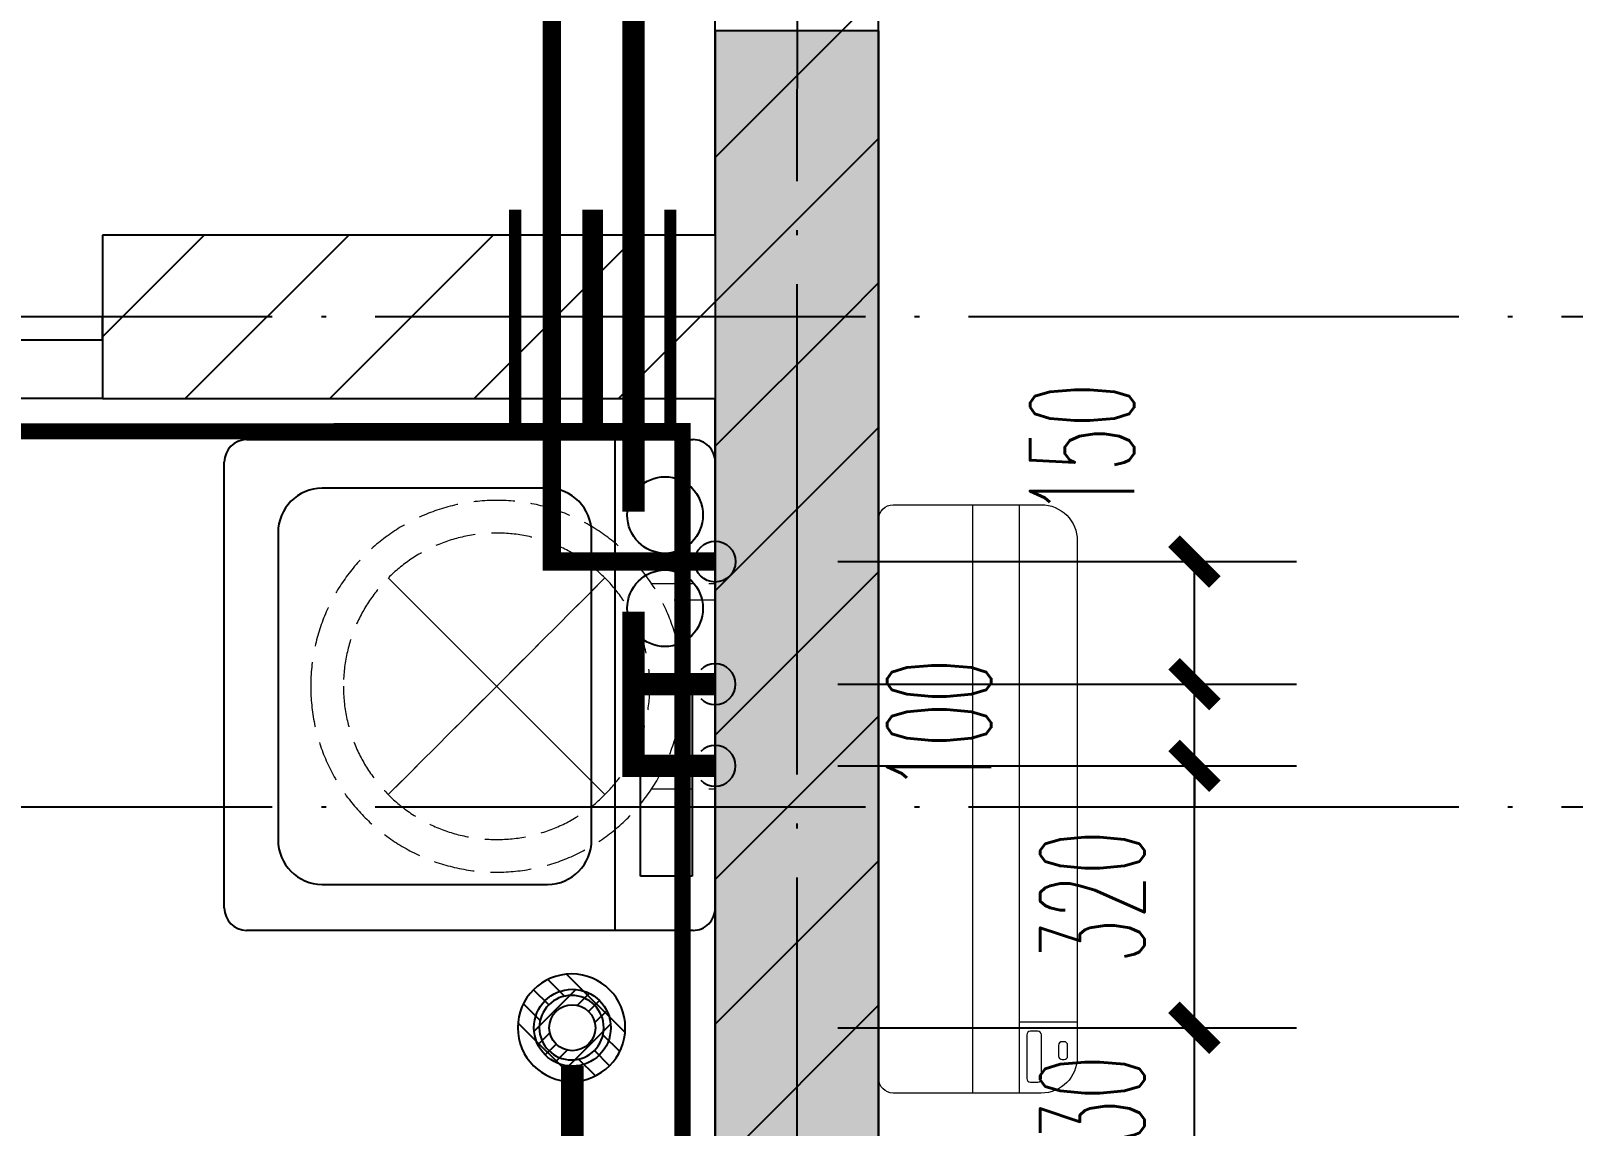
# Model space of a CAD drawing. Extents: x 27938 to 1507990, y 110129 to 923079.
# Drawn here: x 1209626 to 1211514, y 581634 to 582974 of the extents above; entities that cross this region are included whole.
import ezdxf

# ---------------------------------------------------------------- set-up
doc = ezdxf.new("R2010")
doc.units = 0
doc.header["$LTSCALE"] = 1000
doc.header["$MEASUREMENT"] = 0
for name, pattern in [('$1$DASH', [0.35, 0.25, -0.1]), ('DASH', [0.35, 0.25, -0.1]), ('DOTE', [2.4200000000000004, 2, -0.2, 0.02, -0.2])]:
    doc.linetypes.add(name, pattern=pattern)
for name, color, linetype in [('----建筑底图', 8, 'Continuous'), ('COLUMN', 9, 'Continuous'), ('DIM_SYMB', 3, 'Continuous'), ('DOTE', 1, 'Continuous'), ('EQUIP_地漏', 7, 'Continuous'), ('LVTRY', 6, 'Continuous'), ('PIPE-不分区热给水', 5, 'RJ'), ('PIPE-不分区给水', 3, 'J'), ('PIPE-废水', 31, 'TG_F'), ('PUB_HATCH', 8, 'Continuous'), ('VALVE_不分区给水', 7, 'Continuous'), ('VPIPE-不分区热给水', 5, 'Continuous'), ('VPIPE-不分区给水', 3, 'Continuous'), ('WALL', 9, 'Continuous'), ('WINDOW', 4, 'Continuous'), ('WINDOW_TEXT', 7, 'Continuous')]:
    doc.layers.add(name, color=color, linetype=linetype)
doc.layers.add('S-L主梁线', color=4, linetype='DASH', plot=False)
doc.layers.add('平面-空调预留孔', color=173, linetype='Continuous', lineweight=15)
doc.layers.add('粉刷', color=251, linetype='Continuous', lineweight=9)
doc.styles.add('_TCH_DIM_T3', font='SIMPLEX.shx', dxfattribs={"width": 0.4941176470588236, "bigfont": 'GBCBIG.shx'})
doc.styles.add('_TCH_WINDOW', font='SIMPLEX.shx', dxfattribs={"width": 0.7, "height": 3.5, "bigfont": 'GBCBIG.shx'})
doc.styles.get("Standard").update_dxf_attribs({"font": 'gbenor.shx', "bigfont": 'gbcbig.shx'})
doc.styles.add('TG_LINETYPE', font='SIMPLEX', dxfattribs={"width": 0.8, "height": 3, "bigfont": 'HZTXT'})
doc.linetypes.add('J', pattern='A,3,-0.2,["J",Standard,S=0.25,R=0,X=-0.1,Y=-0.115],-0.2', length=3.4)
doc.linetypes.add('RJ', pattern='A,3,-0.2,["RJ",Standard,S=0.25,R=0,X=-0.1,Y=-0.115],-0.35', length=3.55)
doc.linetypes.add('TG_F', pattern='A,2,-0.3,["F",TG_LINETYPE,S=0.1,R=0,X=-0.23,Y=-0.15],0', length=2.3)
doc.dimstyles.new('_TWT_ARCH&&50', dxfattribs={"dimtxt": 127.5, "dimasz": 50, "dimexe": 125, "dimexo": 150, "dimgap": 61.25000000000001, "dimtad": 1, "dimdec": 0, "dimzin": 0, "dimdsep": 46, "dimtxsty": '_TCH_DIM_T3', "dimblk": 'ARCHTICK', "dimcen": 0.09, "dimclrt": 7, "dimazin": 2, "dimtfac": 1, "dimtdec": 0, "dimtix": 1, "dimtmove": 2, "dimatfit": 3, "dimfxl": 1, "dimtolj": 1, "dimtzin": 0, "dimarcsym": 0})
pattern_1 = [(45, (0, 89.755675), (-88.38838300365748, 88.3883830036575), [])]

# ---------------------------------------------------------------- blocks, each defined once
blk = doc.blocks.new('GFDGFSDFGD')
at = {"layer": 'PUB_HATCH'}
blk.add_hatch(color=256, dxfattribs=at).paths.add_polyline_path([(430566.578403281, 364323.7167694948), (430566.578403281, 364523.7167694647), (430016.5903762192, 364523.7167694846), (430016.5903769424, 365973.7087152099), (429816.5903769735, 365973.7087152099), (429816.5903762192, 364323.7167694846)])
at = {"layer": 'COLUMN', "color": 6}
for p, q in [((430016.5903769424, 365973.7087152099), (429816.5903769735, 365973.7087152099)), ((429816.5903769735, 365973.7087152099), (429816.5903762192, 364323.7167694846)), ((430016.5903762192, 364523.7167694846), (430016.5903769424, 365973.7087152099))]:
    blk.add_line(p, q, dxfattribs=at)
blk = doc.blocks.new('A$C001338C2')
for p, q in [((844.9999883423079, 303.6000072514144), (54.99998834231155, 303.6000543390692)), ((109.0525457565491, 214.7673082745569), (109.0525510513944, 303.6000511174025)), ((-1.49359439092e-05, 248.6000576173246), (-2.84423585981e-05, 22.0000576172315)), ((899.9999715576414, 22.00000397306576), (899.9999850640525, 248.6000039731589)), ((21.99997024633922, 5.63059293199e-05), (877.9999702463392, 5.2843679441e-06))]:
    blk.add_line(p, q)
at = {"lineweight": 5}
for p, q in [((899.9999830474662, 214.7672611304297), (-1.69525337697e-05, 214.7673147745954)), ((899.9999787804518, 143.1781611304468), (-2.12195482163e-05, 143.1782147746126))]:
    blk.add_line(p, q, dxfattribs=at)
for points in [[(73.08482630450817, 275.0144977724194), (56.77886350143308, 275.0144987443309, -0.414213562373095), (51.27886382925863, 280.5144990721565), (51.27886400034913, 283.3844664433818, -0.414213562373095), (56.77886432817468, 288.8844661155563), (73.08482713124977, 288.8844651436448, -0.4142135623732024), (78.58482680342422, 283.3844648158192), (78.58482663233372, 280.5144974445939, -0.414213562373095)], [(89.24090579471158, 226.3562818807586), (22.19125331861505, 226.3562858772129, -0.414213562372504), (16.6912536464406, 231.8562862050385), (16.69125431894281, 243.1390318179401, -0.414213562373095), (22.19125464676836, 248.6390314901146), (89.24090712286488, 248.6390274936603, -0.414213562373095), (94.74090679503934, 243.1390271658347), (94.74090612253713, 231.8562815529331, -0.414213562373095)]]:
    blk.add_lwpolyline(points, format="xyb", close=True)
for centre, radius, start, end in [((54.99998506405609, 248.6000543390692), 55.0000000000001, 89.99999658490542, 179.9999965849054), ((844.9999850640525, 248.6000072514144), 55.0000000000001, 359.9999965849054, 89.99999658490542), ((21.9999715576414, 22.00005630592932), 22.00000000000004, 179.9999965849054, 269.9999965849054), ((877.9999715576414, 22.00000528436794), 22.00000000000004, 269.9999965849054, 359.9999965849054)]:
    blk.add_arc(centre, radius, start, end)
blk = doc.blocks.new('RECTANG')
for p, q in [((1.00000000000004, 1.00000000000004), (0, 1.00000000000004)), ((0, 1.00000000000004), (0, 0)), ((1.00000000000004, 0), (1.00000000000004, 1.00000000000004)), ((0, 0), (1.00000000000004, 0))]:
    blk.add_line(p, q)
blk = doc.blocks.new('洗衣机')
at = {"layer": 'LVTRY'}
for p, q in [((3791567.361739737, 243472.1311109139), (3791020.978428917, 243472.1311109139)), ((3791116.547650196, 243472.1311109139), (3791116.547650196, 242871.5050683203)), ((3790993.746954995, 243444.5237557961), (3790993.746954995, 242899.1124234381)), ((3791594.59321366, 242899.1124234381), (3791594.59321366, 243444.5237557961)), ((3791198.977629842, 243412.6941587822), (3791474.884451542, 243412.6941587822)), ((3791145.054954439, 242982.4807401235), (3791145.054954439, 243358.0271784722)), ((3791528.807126945, 243358.0271784722), (3791528.807126945, 242982.4807401235)), ((3791474.884451542, 242927.8137598135), (3791198.977629842, 242927.8137598135)), ((3791020.978428917, 242871.5050683203), (3791567.361739737, 242871.5050683203))]:
    blk.add_line(p, q, dxfattribs=at)
at = {"layer": 'LVTRY', "extrusion": (0, 0, -1)}
for centre, major_axis, ratio, start_param, end_param in [((3791020.978428917, 243444.5237557961), (-1.908531711022078e-08, 27.60735511779785), 0.9863847444471043, -1.570796326112996, 7.008549296472211e-10), ((3791567.361739737, 243444.5237557961), (-5.264563262736361e-09, 27.60735511779785), 0.9863847444471043, 1.933262439024475e-10, 1.570796326982994), ((3791055.147302595, 243379.8474220779), (-1.532403957494624e-08, 46.92390957762836), 0.9863847444493448, 3.141592653920872, 9.424777961100459), ((3791198.977629842, 243358.0271784722), (4.764609934498854e-09, 54.66698031005217), 0.9863847444472746, 4.712388980298719, 6.283185307091227), ((3791474.884451542, 243358.0271784722), (-4.76474120185596e-09, 54.66698031005217), 0.9863847444472746, 8.836242848531128e-11, 1.57079632688087), ((3791055.147302595, 243265.6659087724), (-1.532403957494624e-08, 46.92390957762836), 0.9863847444493448, 3.141592653920872, 9.424777961100459), ((3791198.977629842, 242982.4807401235), (-6.265914279833452e-09, 54.66698031005218), 0.9863847444472746, 3.141592653705994, 4.712388980497749), ((3791474.884451542, 242982.4807401235), (6.265651745155644e-09, 54.66698031005217), 0.986384744447275, 1.570796326681842, 3.141592653473596), ((3791020.978428917, 242899.1124234381), (1.908525212675288e-08, 27.60735511779785), 0.9863847444471043, 3.14159265288894, 4.712388979702792), ((3791567.361739737, 242899.1124234381), (5.264433297526799e-09, 27.60735511779784), 0.9863847444471044, 1.570796326606803, 3.141592653396471)]:
    blk.add_ellipse(centre, major_axis=major_axis, ratio=ratio, start_param=start_param, end_param=end_param, dxfattribs=at)
at = {"layer": 'LVTRY', "xscale": 63.25620569481588, "yscale": 224.5369532744355, "zscale": 64.12934308941763, "rotation": 180}
blk.add_blockref('RECTANG', (3791085.200501846, 243162.4333077016), dxfattribs=at)
blk = doc.blocks.new('$TwtSys$00000543')
for p, q in [((-93.61191613507253, -8.532828222891112), (8.532828222720127, 93.61191613524352)), ((12.46562189858378, 55.00516585458899), (41.70321270589193, 84.24275666206813)), ((39.88082245889382, 39.88082245889382), (66.46803743171768, 66.46803743154669)), ((55.00516585475998, 12.46562189841279), (84.24275666206813, 41.70321270589193)), ((-8.532828222720127, -93.61191613524352), (93.6119161354145, 8.532828222891112)), ((-84.24275666206813, -41.70321270589193), (-55.00516585475998, -12.46562189841279)), ((-66.46803743308556, -66.46803743308556), (-39.88082245889382, -39.88082245889382)), ((-41.70321270589193, -84.24275666206813), (-12.46562189824181, -55.00516585458899))]:
    blk.add_line(p, q)
for radius in [94, 56.4]:
    blk.add_circle((0, 0), radius)
blk = doc.blocks.new('dnfhfn')
at = {"linetype": '$1$DASH', "ltscale": 0.2}
for p, q in [((101.8984962723892, 495.000031470118, -2.359636360997379e-09), (121.8984962723892, 495.000031470118, -2.359636360997379e-09)), ((101.8984962723892, 417.1853479389541, -2.359636360997379e-09), (101.8984962723892, 495.000031470118, -2.359636360997379e-09)), ((121.8984962723892, 495.000031470118, -2.359636360997379e-09), (121.8984962723892, 429.0058331504954, -2.359636360997379e-09)), ((353.1017998967993, 495.000031470118, -2.359636360997379e-09), (333.1017998967993, 495.000031470118, -2.359636360997379e-09)), ((333.1017998967993, 495.000031470118, -2.359636360997379e-09), (333.1017998967993, 429.0058331504954, -2.359636360997379e-09)), ((353.1017998967993, 417.1853479389541, -2.359636360997379e-09), (353.1017998967993, 495.000031470118, -2.359636360997379e-09))]:
    blk.add_line(p, q, dxfattribs=at)
at = {"linetype": '$1$DASH', "ltscale": 0.2, "elevation": -2.359636360997379e-09}
for points in [[(94.91774319857359, 360.0825529289432), (94.91774319857359, 360.0825529289432), (360.0827860850841, 94.91750992601737), (360.0827860850841, 94.91750992601737)], [(360.0827861726284, 360.0825529010035), (94.91774310916662, 94.91750995395705), (94.91774310916662, 94.91750995395705), (360.0827861726284, 360.0825529010035)]]:
    blk.add_lwpolyline(points, close=True, dxfattribs=at)
at = {"linetype": '$1$DASH', "ltscale": 0.2}
for radius in [227.5000000426377, 187.5000000426377]:
    blk.add_circle((227.5002646408975, 227.5000314274803, -2.359636360997379e-09), radius, dxfattribs=at)
blk = doc.blocks.new('$DorLib2D$00000138')
at = {"color": 0, "linetype": 'Continuous'}
for p, q in [((-0.2875000000003638, -2.131628207280301e-14), (-0.2875000000003638, 0.1537753792110692)), ((-0.2875000000003638, 0.1537753792110692), (0, 0.1537753792110692)), ((0, 0.1537753792110976), (0, 7.105427357601002e-15)), ((0.2875000000003638, 0.1537753792110692), (0, 0.1537753792110692)), ((0.2875000000003638, -2.131628207280301e-14), (0.2875000000003638, 0.1537753792110692)), ((-0.5, -0.139864741756405), (-0.5, -2.131628207280301e-14)), ((-0.5, -2.131628207280301e-14), (-0.21875, -2.131628207280301e-14)), ((0, -2.131628207280301e-14), (-0.2875000000003638, -2.131628207280301e-14)), ((-0.21875, -2.131628207280301e-14), (-0.21875, -0.139864741756405)), ((0, -2.131628207280301e-14), (0.2875000000003638, -2.131628207280301e-14)), ((0.21875, -2.131628207280301e-14), (0.21875, -0.139864741756405)), ((0.5, -2.131628207280301e-14), (0.21875, -2.131628207280301e-14)), ((0.5, -2.131628207280301e-14), (0.5, -0.194552241756405)), ((0.5, -0.139864741756405), (0.5, -2.131628207280301e-14)), ((-0.21875, -0.139864741756405), (-0.5, -0.139864741756405)), ((0.21875, -0.139864741756405), (0.5, -0.139864741756405)), ((-0.1856715078083653, -0.1859990653694013), (-0.03702418641842087, -0.1859990653694013)), ((-0.03702418641842087, -0.1859990653694013), (-0.101855674160106, -0.2582593850092678)), ((-0.101855674160106, -0.2582593850092678), (-0.101855674160106, -0.1859990653694013)), ((0.1856715078083653, -0.1859990653694013), (0.03702418641842087, -0.1859990653694013)), ((0.03702418641842087, -0.1859990653694013), (0.101855674160106, -0.2582593850092678)), ((0.101855674160106, -0.2582593850092678), (0.101855674160106, -0.1859990653694013))]:
    blk.add_line(p, q, dxfattribs=at)
blk = doc.blocks.new('A$C149A4CC3')
at = {"layer": 'PUB_HATCH'}
h = blk.add_hatch(dxfattribs=at)
h.set_pattern_fill('普通砖', color=256, scale=50, style=0)
h.set_pattern_definition(pattern_1)
h.paths.add_polyline_path([(-15733.33333369147, -23910.08434784591), (-15600.00000036322, -23910.0843478604), (-15600.0000000076, -21010.08434785007), (-15799.99999998309, -20810.08434784622), (-15800.00000035096, -23810.0843478463)])
h = blk.add_hatch(dxfattribs=at)
h.set_pattern_fill('普通砖', color=256, scale=50, style=0)
h.set_pattern_definition(pattern_1)
h.paths.add_polyline_path([(-15800.00000035096, -23810.0843478463), (-16550.09341733185, -23810.08434783248), (-16550.09341733553, -24010.08434783246), (-15800.00000036023, -24010.08434784629), (-15733.33333369147, -23910.08434784591)])
h = blk.add_hatch(dxfattribs=at)
h.set_pattern_fill('普通砖', color=256, scale=50, style=0)
h.set_pattern_definition(pattern_1)
h.paths.add_polyline_path([(-15700.00000033203, -25076.75102229229), (-15600.00000033034, -25010.08435563366), (-15600.00000036322, -23910.08434784515), (-15733.33333369147, -23910.084347851), (-15800.00000036023, -24010.08434784629), (-15800.00000033034, -25010.0843556176)])
at = {"color": 8, "linetype": 'DASH', "ltscale": 0.8, "const_width": 20}
blk.add_lwpolyline([(-14839.99898536177, -13020.08434792334), (-14839.99898393685, -14670.08434783138), (-16940.00000092911, -14670.08434769692), (-16940.00000091607, -15470.08435546752), (-18640.00000035611, -15470.08435546275), (-18640.00000048906, -16470.08435553045), (-20160.00000045518, -16470.08435557876), (-20160.00000047975, -15470.08435566269), (-23339.99999742268, -15470.08435546857), (-23339.99999803479, -16470.08435543819), (-25139.99999982852, -16470.08435532777), (-25139.9999996688, -24650.08435557463), (-22160.00000056915, -24650.08435531799), (-22160.0000005943, -24050.08434774348), (-15839.99961122498, -24050.08434784733), (-15839.98793711653, -25250.09283952595), (-15090.00000029581, -25250.08478523022), (-15090.0000002716, -25850.08435492183), (-9908.973917921423, -25850.08435449965)], dxfattribs=at)
at = {"layer": 'DOTE', "color": 169, "linetype": 'DOTE', "ltscale": 0.3}
for p, q in [((-15699.78308988456, -16610.08434715238), (-15700.02147604118, -26899.48234673277)), ((25039.89799962282, -23910.08435529144), (-25818.76699962281, -23910.08435529144)), ((25039.89799962282, -24510.0843552915), (-25818.76699962281, -24510.0843552915))]:
    blk.add_line(p, q, dxfattribs=at)
at = {"layer": 'WALL', "color": 8}
for p, q in [((-15800.00000035096, -23810.0843478463), (-15799.99999998309, -20810.08434784622)), ((-15600.00000036322, -23910.0843478604), (-15600.0000000076, -21010.08434785007)), ((-15800.00000035096, -23810.0843478463), (-16550.09341733185, -23810.08434783248)), ((-16550.09341733185, -23810.08434783248), (-16550.09341733553, -24010.08434783246)), ((-15600.00000033034, -25010.08435563366), (-15600.00000036322, -23910.08434784515)), ((-16550.09341733553, -24010.08434783246), (-15800.00000036023, -24010.08434784629)), ((-15800.00000033034, -25010.0843556176), (-15800.00000036023, -24010.08434784629))]:
    blk.add_line(p, q, dxfattribs=at)
at = {"layer": 'WINDOW', "color": 8}
blk.add_line((-16550.09341733551, -24010.08434783248), (-18150.09341733551, -24010.084347803), dxfattribs=at)
at = {"color": 8}
blk.add_blockref('GFDGFSDFGD', (-445616.5786988664, -389533.8091794208), dxfattribs=at)
at = {"layer": 'EQUIP_地漏', "color": 8, "xscale": -0.7000000000000001, "yscale": 0.7000000000000001, "zscale": 0.7}
blk.add_blockref('$TwtSys$00000543', (-15975.89667476225, -24780.0843477071), dxfattribs=at)
at = {"layer": 'WINDOW', "color": 8}
ref = blk.add_blockref('$DorLib2D$00000138', (-17350.09341733367, -23910.08434781774), dxfattribs=dict(at, xscale=1600, yscale=-200, zscale=1600, rotation=179.9999999989443))
ref.add_attrib('A', 'TLM1623', (-17356.5434173393, -24204.70934781764), dxfattribs={"layer": 'WINDOW_TEXT', "color": 8, "ltscale": 0.5, "height": 4.25, "rotation": 359.9999999989442, "style": '_TCH_WINDOW', "width": 0.4941176470588236})
at = {"layer": '平面-空调预留孔', "color": 8, "xscale": -1, "rotation": 270}
blk.add_blockref('dnfhfn', (-16295.09670602216, -24589.73783899238, 2.359636360997379e-09), dxfattribs=at)
at = {"layer": '平面-空调预留孔', "color": 8, "xscale": -0.8000000000465655, "yscale": 0.8000000000465655, "zscale": 0.800000000046565, "rotation": 269.9999997665698}
blk.add_blockref('A$C001338C2', (-15599.80865833978, -24860.08431780752), dxfattribs=at)
at = {"layer": '粉刷', "color": 8, "xscale": -1}
blk.add_blockref('洗衣机', (3775193.746954495, -267532.4855296418), dxfattribs=at)
blk = doc.blocks.new('A$C63B2058D')
at = {"layer": 'S-L主梁线', "color": 0, "linetype": 'DASH', "lineweight": 18}
blk.add_line((-2149.988797565224, -1200.000091313443), (-2149.988025928964, -2750.021000033419), dxfattribs=at)
blk = doc.blocks.new('$VALVE$00000533')
at = {"ltscale": 0.5, "const_width": 25}
for points in [[(-225, 74.99999999999997), (225, 74.99999999999997)], [(-225, -75.00000000000003), (225, -75.00000000000003)]]:
    blk.add_lwpolyline(points, dxfattribs=at)
blk = doc.blocks.new('_ArchTick')
at = {"color": 0, "linetype": 'ByBlock', "const_width": 0.4}
blk.add_lwpolyline([(-0.5, -0.5), (0.5, 0.5)], dxfattribs=at)
blk = doc.blocks.new('*D406')
at = {"layer": 'Defpoints', "color": 0}
for p in [(1210463.51002792, 581753.9756638211), (1211050.109, 581753.9756638211), (1210463.51002792, 581523.9756559248)]:
    blk.add_point(p, dxfattribs=at)
at = {"layer": 'DIM_SYMB', "color": 0, "lineweight": -2}
for p, q in [((1211050.109, 581753.9756638211), (1211050.109, 581803.9756638211)), ((1210613.51002792, 581753.9756638211), (1211175.109, 581753.9756638211)), ((1211050.109, 581523.9756559248), (1211050.109, 581753.9756638211)), ((1210613.51002792, 581523.9756559248), (1211175.109, 581523.9756559248)), ((1211050.109, 581523.9756559248), (1211050.109, 581473.9756559248))]:
    blk.add_line(p, q, dxfattribs=at)
at = {"layer": 'DIM_SYMB', "color": 0, "lineweight": -2, "xscale": 50, "yscale": 50, "zscale": 50}
for p, rotation in [((1211050.109, 581753.9756638211), 270), ((1211050.109, 581523.9756559248), 90)]:
    blk.add_blockref('_ArchTick', p, dxfattribs=dict(at, rotation=rotation))
at = {"layer": 'DIM_SYMB', "color": 7, "insert": (1210925.109, 581638.975659873), "char_height": 127.5, "attachment_point": 5, "rotation": 90, "style": '_TCH_DIM_T3'}
blk.add_mtext('\\A1;230', dxfattribs=at)
blk = doc.blocks.new('*D407')
at = {"layer": 'Defpoints', "color": 0}
for p in [(1210463.51002792, 582074.4239724326), (1211050.109, 582074.4239724326), (1210463.51002792, 581753.9756638211)]:
    blk.add_point(p, dxfattribs=at)
at = {"layer": 'DIM_SYMB', "color": 0, "lineweight": -2}
for p, q in [((1210613.51002792, 582074.4239724326), (1211175.109, 582074.4239724326)), ((1211050.109, 581753.9756638211), (1211050.109, 582074.4239724326)), ((1210613.51002792, 581753.9756638211), (1211175.109, 581753.9756638211))]:
    blk.add_line(p, q, dxfattribs=at)
at = {"layer": 'DIM_SYMB', "color": 0, "lineweight": -2, "xscale": 50, "yscale": 50, "zscale": 50}
for p, rotation in [((1211050.109, 582074.4239724326), 90), ((1211050.109, 581753.9756638211), 270)]:
    blk.add_blockref('_ArchTick', p, dxfattribs=dict(at, rotation=rotation))
at = {"layer": 'DIM_SYMB', "color": 7, "insert": (1210925.109, 581914.199818127), "char_height": 127.5, "attachment_point": 5, "rotation": 90, "style": '_TCH_DIM_T3'}
blk.add_mtext('\\A1;320', dxfattribs=at)
blk = doc.blocks.new('*D408')
at = {"layer": 'Defpoints', "color": 0}
for p in [(1210463.51002792, 582174.4239724326), (1211050.109, 582174.4239724326), (1210463.51002792, 582074.4239724326)]:
    blk.add_point(p, dxfattribs=at)
at = {"layer": 'DIM_SYMB', "color": 0, "lineweight": -2}
for p, q in [((1211050.109, 582174.4239724326), (1211050.109, 582224.4239724326)), ((1210613.51002792, 582174.4239724326), (1211175.109, 582174.4239724326)), ((1211050.109, 582074.4239724326), (1211050.109, 582174.4239724326)), ((1210613.51002792, 582074.4239724326), (1211175.109, 582074.4239724326)), ((1211050.109, 582074.4239724326), (1211050.109, 582024.4239724326))]:
    blk.add_line(p, q, dxfattribs=at)
at = {"layer": 'DIM_SYMB', "color": 0, "lineweight": -2, "xscale": 50, "yscale": 50, "zscale": 50}
for p, rotation in [((1211050.109, 582174.4239724326), 270), ((1211050.109, 582074.4239724326), 90)]:
    blk.add_blockref('_ArchTick', p, dxfattribs=dict(at, rotation=rotation))
at = {"layer": 'DIM_SYMB', "color": 7, "insert": (1210737.609, 582124.4239724326), "char_height": 127.5, "attachment_point": 5, "rotation": 90, "style": '_TCH_DIM_T3'}
blk.add_mtext('\\A1;100', dxfattribs=at)
blk = doc.blocks.new('*D409')
at = {"layer": 'Defpoints', "color": 0}
for p in [(1210463.51002792, 582324.4239724326), (1211050.109, 582324.4239724326), (1210463.51002792, 582174.4239724326)]:
    blk.add_point(p, dxfattribs=at)
at = {"layer": 'DIM_SYMB', "color": 0, "lineweight": -2}
for p, q in [((1210613.51002792, 582324.4239724326), (1211175.109, 582324.4239724326)), ((1211050.109, 582174.4239724326), (1211050.109, 582324.4239724326)), ((1210613.51002792, 582174.4239724326), (1211175.109, 582174.4239724326))]:
    blk.add_line(p, q, dxfattribs=at)
at = {"layer": 'DIM_SYMB', "color": 0, "lineweight": -2, "xscale": 50, "yscale": 50, "zscale": 50}
for p, rotation in [((1211050.109, 582324.4239724326), 90), ((1211050.109, 582174.4239724326), 270)]:
    blk.add_blockref('_ArchTick', p, dxfattribs=dict(at, rotation=rotation))
at = {"layer": 'DIM_SYMB', "color": 7, "insert": (1210912.609, 582461.9239724326), "char_height": 127.5, "attachment_point": 5, "rotation": 90, "style": '_TCH_DIM_T3'}
blk.add_mtext('\\A1;150', dxfattribs=at)
blk = doc.blocks.new('$TwtSys$00000327')
for p, q in [((-93.61191613507253, -8.532828222891112, 1e-08), (8.532828222720127, 93.61191613524352, 1e-08)), ((12.46562189858378, 55.00516585458899, 1e-08), (41.70321270589193, 84.24275666206813, 1e-08)), ((39.88082245889382, 39.88082245889382, 1e-08), (66.46803743171768, 66.46803743154669, 1e-08)), ((55.00516585475998, 12.46562189841279, 1e-08), (84.24275666206813, 41.70321270589193, 1e-08)), ((-8.532828222720127, -93.61191613524352, 1e-08), (93.6119161354145, 8.532828222891112, 1e-08)), ((-84.24275666206813, -41.70321270589193, 1e-08), (-55.00516585475998, -12.46562189841279, 1e-08)), ((-66.46803743308556, -66.46803743308556, 1e-08), (-39.88082245889382, -39.88082245889382, 1e-08)), ((-41.70321270589193, -84.24275666206813, 1e-08), (-12.46562189824181, -55.00516585458899, 1e-08))]:
    blk.add_line(p, q)
for radius in [94, 56.4]:
    blk.add_circle((0, 0, 1e-08), radius)

msp = doc.modelspace()

# ---------------------------------------------------------------- block references
at = {"layer": '----建筑底图'}
msp.add_blockref('A$C149A4CC3', (1226263.606702472, 606534.0600115282), dxfattribs=at)

# ---------------------------------------------------------------- next in the draw order: hatches: boundary and pattern name
at = {"layer": 'PIPE-不分区热给水'}
for points in [[(1210263.61833957, 582324.4239723074), (1210263.618339567, 582313.1739724326), (1210252.368339366, 582313.1739723065)], [(1210263.61833957, 582324.4239723074), (1210252.368339567, 582324.4239726436), (1210252.368339366, 582313.1739723065)]]:
    msp.add_hatch(color=256, dxfattribs=at).paths.add_polyline_path(points)
at = {"layer": 'PIPE-不分区给水'}
for points in [[(1210363.618335356, 582074.423972269), (1210363.618335596, 582060.6739724325), (1210349.868335168, 582060.6739725422)], [(1210363.618335356, 582074.423972269), (1210349.868335596, 582074.4239726203), (1210349.868335168, 582060.6739725422)]]:
    msp.add_hatch(color=256, dxfattribs=at).paths.add_polyline_path(points)

# ---------------------------------------------------------------- next in the draw order: linework, layer by layer
at = {"layer": 'PIPE-不分区热给水', "ltscale": 0.25, "const_width": 22.5}
for points in [[(1210263.618339567, 582324.4239724337), (1210263.618423533, 586823.9756563738)], [(1210463.51002792, 582324.4239724326), (1210263.618339567, 582324.4239724326)]]:
    msp.add_lwpolyline(points, dxfattribs=at)
at = {"layer": 'PIPE-不分区给水', "ltscale": 0.25, "const_width": 27.5}
for points in [[(1210363.6184018, 586923.975656381), (1210363.618339845, 582385.6739724326)], [(1210363.618338173, 582263.1739724326), (1210363.618336961, 582174.4239724325)], [(1210463.51002792, 582174.4239724325), (1210363.618335596, 582174.4239724325)], [(1210363.618336961, 582174.4239724325), (1210363.618335596, 582074.4239724325)], [(1210463.51002792, 582074.4239724325), (1210363.618335596, 582074.4239724325)]]:
    msp.add_lwpolyline(points, dxfattribs=at)
at = {"layer": 'PIPE-废水', "ltscale": 0.25, "const_width": 27.5}
msp.add_lwpolyline([(1210288.71002771, 581198.975655962), (1210288.71002771, 581706.975663821)], dxfattribs=at)
at = {"layer": 'VPIPE-不分区热给水'}
msp.add_circle((1210463.51002792, 582324.4239724326), 25, dxfattribs=at)
at = {"layer": 'VPIPE-不分区给水'}
for centre in [(1210463.51002792, 582174.4239724326), (1210463.51002792, 582074.4239724326)]:
    msp.add_arc(centre, 24.99999999999136, 225, 135, dxfattribs=at)

# ---------------------------------------------------------------- next in the draw order: block references
at = {"layer": 'EQUIP_地漏', "xscale": 0.5, "yscale": 0.5, "zscale": 0.5}
msp.add_blockref('$TwtSys$00000327', (1210288.71002771, 581753.9756638211), dxfattribs=at)
at = {"layer": 'S-L主梁线', "color": 225, "linetype": 'ByBlock', "lineweight": 18}
msp.add_blockref('A$C63B2058D', (1212613.606707373, 585723.9756636247), dxfattribs=at)
at = {"layer": 'VALVE_不分区给水', "xscale": -0.6, "yscale": -0.6, "zscale": 0.6, "rotation": 90.00000000723932}
for p in [(1210263.618599707, 582620.1624929303, 2000), (1210363.618599781, 582620.1624929303, 2000)]:
    msp.add_blockref('$VALVE$00000533', p, dxfattribs=at)

# ---------------------------------------------------------------- next in the draw order: dimensions: what is measured, and where the dimension line sits
at = {"layer": 'DIM_SYMB'}
for base, p1, p2, picture, middle in [((1211050.109, 582324.4239724326), (1210463.51002792, 582174.4239724326), (1210463.51002792, 582324.4239724326), '*D409', (1210912.609, 582461.9239724326)), ((1211050.109, 582174.4239724326), (1210463.51002792, 582074.4239724326), (1210463.51002792, 582174.4239724326), '*D408', (1210737.609, 582124.4239724326))]:
    dim = msp.add_linear_dim(base=base, p1=p1, p2=p2, angle=90, dimstyle='_TWT_ARCH&&50', dxfattribs=at)
    dim.commit()
    dim.dimension.update_dxf_attribs({"geometry": picture, "text_midpoint": middle, "dimtype": 129})
for p1, p2, picture, middle in [((1210463.51002792, 581753.9756638211), (1210463.51002792, 582074.4239724326), '*D407', (1210925.109, 581914.199818127)), ((1210463.51002792, 581523.9756559248), (1210463.51002792, 581753.9756638211), '*D406', (1210925.109, 581638.975659873))]:
    dim = msp.add_aligned_dim(p1=p1, p2=p2, distance=-586.5989720800426, dimstyle='_TWT_ARCH&&50', dxfattribs=at)
    dim.commit()
    dim.dimension.update_dxf_attribs({"geometry": picture, "text_midpoint": middle})

doc.saveas('drawing.dxf')
